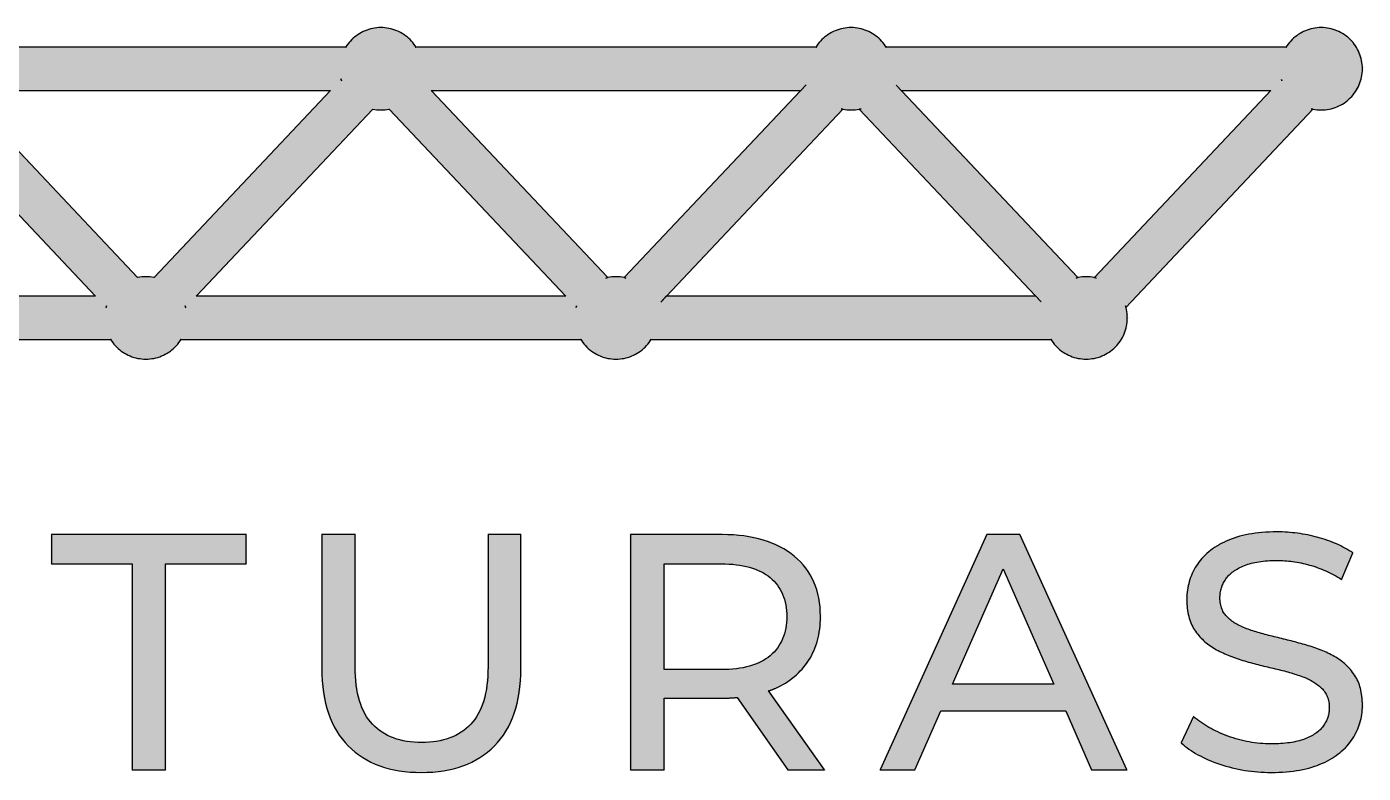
# Model space of a CAD drawing. Header units: millimetres. Extents: x 0 to 100, y 0 to 85.
# Drawn here: x 53.99 to 100.03, y -0.03 to 25.7 of the extents above; entities that cross this region are included whole.
import ezdxf

# ---------------------------------------------------------------- set-up
doc = ezdxf.new("R2010")
doc.units = ezdxf.units.MM
for name, color, linetype in [('RC_CERCHA', 7, 'Continuous'), ('RC_CONTORNO', 7, 'Continuous'), ('RC_TEXTO', 7, 'Continuous')]:
    doc.layers.add(name, color=color, linetype=linetype)

# ---------------------------------------------------------------- blocks, each defined once
blk = doc.blocks.new('RC_PRINCIPAL')
at = {"layer": 'RC_CERCHA'}
for points in [[(56.892, 14.859), (56.933, 14.801), (56.977, 14.745), (57.023, 14.691), (57.072, 14.64), (57.124, 14.591), (57.178, 14.544), (57.234, 14.5), (57.292, 14.459), (57.352, 14.421), (57.414, 14.386), (57.477, 14.354), (57.542, 14.326), (57.609, 14.3), (57.676, 14.278), (57.745, 14.259), (57.814, 14.243), (57.884, 14.231), (57.955, 14.222), (58.026, 14.217), (58.097, 14.215), (58.168, 14.217), (58.239, 14.222), (58.309, 14.231), (58.379, 14.243), (58.449, 14.259), (58.517, 14.278), (58.585, 14.3), (58.651, 14.326), (58.716, 14.354), (58.78, 14.386), (58.842, 14.421), (58.902, 14.459), (58.96, 14.5), (59.016, 14.544), (59.07, 14.591), (59.121, 14.64), (59.17, 14.691), (59.217, 14.745), (59.261, 14.801), (59.301, 14.859), (59.319, 14.887), (66.224, 14.887), (66.224, 16.441), (59.897, 16.441), (65.92, 22.83), (65.981, 22.819), (66.052, 22.81), (66.123, 22.805), (66.224, 22.803), (66.224, 25.702), (66.123, 25.699), (66.052, 25.694), (65.981, 25.685), (65.911, 25.673), (65.842, 25.658), (65.773, 25.639), (65.706, 25.616), (65.639, 25.591), (65.574, 25.562), (65.511, 25.53), (65.449, 25.495), (65.389, 25.457), (65.331, 25.416), (65.275, 25.372), (65.221, 25.326), (65.169, 25.277), (65.12, 25.225), (65.074, 25.171), (65.03, 25.115), (64.989, 25.057), (64.971, 25.029), (53.009, 25.029), (53.047, 24.858), (53.073, 24.708), (53.092, 24.557), (53.103, 24.405), (53.107, 24.252), (53.103, 24.1), (53.092, 23.948), (53.073, 23.796), (53.047, 23.646), (53.009, 23.476), (64.394, 23.476), (58.371, 17.087), (58.309, 17.097), (58.239, 17.106), (58.168, 17.111), (58.097, 17.113), (58.026, 17.111), (57.955, 17.106), (57.884, 17.097), (57.823, 17.087), (52.628, 22.597), (52.583, 22.526), (52.495, 22.402), (52.401, 22.281), (52.302, 22.166), (52.197, 22.055), (52.086, 21.95), (51.971, 21.851), (51.851, 21.757), (51.726, 21.669), (51.597, 21.588), (51.498, 21.531), (56.297, 16.441), (43.703, 16.441), (48.502, 21.531), (48.403, 21.588), (48.274, 21.669), (48.149, 21.757), (48.029, 21.851), (47.914, 21.95), (47.803, 22.055), (47.698, 22.166), (47.599, 22.281), (47.505, 22.402), (47.417, 22.526), (47.372, 22.597), (43.24, 18.215), (43.24, 14.887), (56.874, 14.887)], [(66.467, 22.83), (72.491, 16.441), (66.164, 16.441), (66.164, 14.887), (73.068, 14.887), (73.086, 14.859), (73.127, 14.801), (73.171, 14.745), (73.217, 14.691), (73.266, 14.64), (73.318, 14.591), (73.371, 14.544), (73.427, 14.5), (73.486, 14.459), (73.546, 14.421), (73.608, 14.386), (73.671, 14.354), (73.736, 14.326), (73.802, 14.3), (73.87, 14.278), (73.939, 14.259), (74.008, 14.243), (74.078, 14.231), (74.149, 14.222), (74.219, 14.217), (74.32, 14.215), (74.32, 17.114), (74.219, 17.111), (74.149, 17.106), (74.078, 17.097), (74.017, 17.087), (67.993, 23.476), (74.32, 23.476), (74.32, 25.029), (67.416, 25.029), (67.398, 25.057), (67.357, 25.115), (67.314, 25.171), (67.267, 25.225), (67.218, 25.277), (67.167, 25.326), (67.113, 25.372), (67.057, 25.416), (66.999, 25.457), (66.939, 25.495), (66.877, 25.53), (66.813, 25.562), (66.748, 25.591), (66.682, 25.616), (66.614, 25.639), (66.546, 25.658), (66.476, 25.673), (66.406, 25.685), (66.336, 25.694), (66.265, 25.699), (66.164, 25.702), (66.164, 22.803), (66.265, 22.805), (66.336, 22.81), (66.406, 22.819)], [(74.362, 14.217), (74.433, 14.222), (74.503, 14.231), (74.573, 14.243), (74.643, 14.259), (74.711, 14.278), (74.779, 14.3), (74.845, 14.326), (74.91, 14.354), (74.974, 14.386), (75.035, 14.421), (75.095, 14.459), (75.154, 14.5), (75.21, 14.544), (75.263, 14.591), (75.315, 14.64), (75.364, 14.691), (75.41, 14.745), (75.454, 14.801), (75.495, 14.859), (75.513, 14.887), (82.417, 14.887), (82.417, 16.441), (76.09, 16.441), (82.114, 22.83), (82.175, 22.819), (82.245, 22.81), (82.316, 22.805), (82.387, 22.803), (82.417, 22.803), (82.417, 25.701), (82.387, 25.701), (82.316, 25.699), (82.245, 25.694), (82.175, 25.685), (82.105, 25.673), (82.035, 25.658), (81.967, 25.639), (81.899, 25.616), (81.833, 25.591), (81.768, 25.562), (81.704, 25.53), (81.643, 25.495), (81.582, 25.457), (81.524, 25.416), (81.468, 25.372), (81.414, 25.326), (81.363, 25.277), (81.314, 25.225), (81.267, 25.171), (81.224, 25.115), (81.183, 25.057), (81.165, 25.029), (74.261, 25.029), (74.261, 23.476), (80.588, 23.476), (74.564, 17.087), (74.503, 17.097), (74.433, 17.106), (74.362, 17.111), (74.291, 17.113), (74.261, 17.113), (74.261, 14.215), (74.291, 14.215)], [(82.661, 22.83), (88.685, 16.441), (82.358, 16.441), (82.358, 14.887), (89.262, 14.887), (89.28, 14.859), (89.321, 14.801), (89.364, 14.745), (89.411, 14.691), (89.46, 14.64), (89.511, 14.591), (89.565, 14.544), (89.621, 14.5), (89.679, 14.459), (89.739, 14.421), (89.801, 14.386), (89.865, 14.354), (89.93, 14.326), (89.996, 14.3), (90.064, 14.278), (90.132, 14.259), (90.202, 14.243), (90.272, 14.231), (90.342, 14.222), (90.413, 14.217), (90.514, 14.215), (90.514, 17.114), (90.413, 17.111), (90.342, 17.106), (90.272, 17.097), (90.211, 17.087), (84.187, 23.476), (90.514, 23.476), (90.514, 25.029), (83.61, 25.029), (83.592, 25.057), (83.551, 25.115), (83.507, 25.171), (83.461, 25.225), (83.412, 25.277), (83.36, 25.326), (83.306, 25.372), (83.25, 25.416), (83.192, 25.457), (83.132, 25.495), (83.07, 25.53), (83.007, 25.562), (82.942, 25.591), (82.875, 25.616), (82.808, 25.639), (82.739, 25.658), (82.67, 25.673), (82.6, 25.685), (82.529, 25.694), (82.458, 25.699), (82.358, 25.702), (82.358, 22.803), (82.458, 22.805), (82.529, 22.81), (82.6, 22.819)], [(90.555, 14.217), (90.626, 14.222), (90.697, 14.231), (90.767, 14.243), (90.836, 14.259), (90.905, 14.278), (90.972, 14.3), (91.039, 14.326), (91.104, 14.354), (91.167, 14.386), (91.229, 14.421), (91.289, 14.459), (91.347, 14.5), (91.403, 14.544), (91.457, 14.591), (91.509, 14.64), (91.558, 14.691), (91.604, 14.745), (91.648, 14.801), (91.689, 14.859), (91.727, 14.919), (91.762, 14.981), (91.794, 15.045), (91.823, 15.11), (91.848, 15.176), (91.871, 15.244), (91.89, 15.312), (91.905, 15.381), (91.917, 15.451), (91.926, 15.522), (91.931, 15.593), (91.933, 15.664), (91.931, 15.735), (91.926, 15.806), (91.917, 15.877), (91.905, 15.947), (91.89, 16.016), (91.888, 16.021), (98.307, 22.83), (98.369, 22.819), (98.439, 22.81), (98.51, 22.805), (98.581, 22.803), (98.652, 22.805), (98.723, 22.81), (98.794, 22.819), (98.864, 22.831), (98.933, 22.847), (99.002, 22.866), (99.069, 22.888), (99.136, 22.914), (99.201, 22.943), (99.264, 22.975), (99.326, 23.01), (99.386, 23.048), (99.444, 23.089), (99.5, 23.132), (99.554, 23.179), (99.606, 23.228), (99.655, 23.279), (99.701, 23.333), (99.745, 23.389), (99.786, 23.447), (99.824, 23.507), (99.859, 23.569), (99.891, 23.633), (99.92, 23.698), (99.945, 23.764), (99.967, 23.832), (99.986, 23.9), (100.002, 23.97), (100.014, 24.04), (100.023, 24.11), (100.028, 24.181), (100.03, 24.252), (100.028, 24.323), (100.023, 24.394), (100.014, 24.465), (100.002, 24.535), (99.986, 24.604), (99.967, 24.673), (99.945, 24.74), (99.92, 24.807), (99.891, 24.872), (99.859, 24.935), (99.824, 24.997), (99.786, 25.057), (99.745, 25.115), (99.701, 25.171), (99.655, 25.225), (99.606, 25.277), (99.554, 25.326), (99.5, 25.372), (99.444, 25.416), (99.386, 25.457), (99.326, 25.495), (99.264, 25.53), (99.201, 25.562), (99.136, 25.591), (99.069, 25.616), (99.002, 25.639), (98.933, 25.658), (98.864, 25.673), (98.794, 25.685), (98.723, 25.694), (98.652, 25.699), (98.581, 25.701), (98.51, 25.699), (98.439, 25.694), (98.369, 25.685), (98.298, 25.673), (98.229, 25.658), (98.161, 25.639), (98.093, 25.616), (98.027, 25.591), (97.962, 25.562), (97.898, 25.53), (97.836, 25.495), (97.776, 25.457), (97.718, 25.416), (97.662, 25.372), (97.608, 25.326), (97.557, 25.277), (97.508, 25.225), (97.461, 25.171), (97.417, 25.115), (97.376, 25.057), (97.359, 25.029), (90.454, 25.029), (90.454, 23.476), (96.781, 23.476), (90.758, 17.087), (90.697, 17.097), (90.626, 17.106), (90.555, 17.111), (90.454, 17.114), (90.454, 14.215)]]:
    blk.add_hatch(color=7, dxfattribs=at).paths.add_polyline_path(points)
at = {"layer": 'RC_TEXTO'}
for points in [[(97.375, -0.01), (97.497, 0.001), (97.615, 0.015), (97.73, 0.031), (97.843, 0.05), (97.952, 0.071), (98.059, 0.095), (98.163, 0.121), (98.264, 0.15), (98.362, 0.181), (98.457, 0.215), (98.55, 0.252), (98.639, 0.291), (98.726, 0.332), (98.809, 0.374), (98.89, 0.418), (98.968, 0.464), (99.044, 0.512), (99.116, 0.561), (99.186, 0.612), (99.253, 0.665), (99.317, 0.719), (99.378, 0.775), (99.437, 0.833), (99.492, 0.892), (99.545, 0.953), (99.595, 1.016), (99.643, 1.08), (99.687, 1.146), (99.728, 1.213), (99.767, 1.281), (99.803, 1.349), (99.837, 1.419), (99.868, 1.489), (99.896, 1.56), (99.921, 1.631), (99.944, 1.704), (99.964, 1.777), (99.982, 1.851), (99.996, 1.925), (100.008, 2.001), (100.018, 2.077), (100.025, 2.153), (100.029, 2.231), (100.03, 2.309), (100.029, 2.388), (100.026, 2.466), (100.02, 2.542), (100.013, 2.616), (100.003, 2.688), (99.992, 2.759), (99.978, 2.827), (99.962, 2.894), (99.944, 2.96), (99.924, 3.023), (99.901, 3.085), (99.877, 3.145), (99.85, 3.203), (99.821, 3.259), (99.79, 3.314), (99.757, 3.367), (99.722, 3.418), (99.686, 3.467), (99.649, 3.516), (99.61, 3.563), (99.57, 3.608), (99.529, 3.653), (99.487, 3.696), (99.443, 3.737), (99.398, 3.778), (99.351, 3.817), (99.303, 3.855), (99.254, 3.891), (99.204, 3.926), (99.152, 3.96), (99.099, 3.992), (99.045, 4.023), (98.99, 4.053), (98.934, 4.082), (98.878, 4.111), (98.821, 4.139), (98.763, 4.166), (98.704, 4.192), (98.645, 4.218), (98.585, 4.243), (98.524, 4.267), (98.463, 4.29), (98.401, 4.313), (98.338, 4.335), (98.275, 4.356), (98.211, 4.377), (98.146, 4.397), (98.08, 4.416), (98.015, 4.435), (97.949, 4.453), (97.883, 4.471), (97.818, 4.489), (97.752, 4.507), (97.686, 4.525), (97.621, 4.542), (97.555, 4.559), (97.489, 4.576), (97.423, 4.593), (97.358, 4.609), (97.292, 4.626), (97.226, 4.642), (97.161, 4.658), (97.095, 4.674), (97.029, 4.689), (96.964, 4.705), (96.899, 4.72), (96.836, 4.736), (96.773, 4.752), (96.71, 4.769), (96.649, 4.785), (96.588, 4.802), (96.528, 4.819), (96.468, 4.836), (96.41, 4.853), (96.352, 4.87), (96.295, 4.888), (96.238, 4.906), (96.182, 4.924), (96.127, 4.942), (96.073, 4.96), (96.02, 4.979), (95.968, 4.999), (95.918, 5.019), (95.869, 5.041), (95.821, 5.063), (95.775, 5.085), (95.73, 5.109), (95.686, 5.134), (95.643, 5.159), (95.602, 5.185), (95.562, 5.212), (95.524, 5.239), (95.486, 5.268), (95.45, 5.297), (95.415, 5.327), (95.382, 5.358), (95.351, 5.389), (95.321, 5.422), (95.294, 5.456), (95.269, 5.491), (95.246, 5.528), (95.225, 5.565), (95.205, 5.605), (95.188, 5.645), (95.173, 5.686), (95.16, 5.729), (95.149, 5.774), (95.14, 5.819), (95.132, 5.867), (95.127, 5.915), (95.124, 5.965), (95.123, 6.016), (95.124, 6.06), (95.126, 6.103), (95.13, 6.146), (95.136, 6.188), (95.143, 6.23), (95.151, 6.271), (95.161, 6.311), (95.173, 6.351), (95.186, 6.39), (95.2, 6.429), (95.216, 6.467), (95.234, 6.505), (95.253, 6.542), (95.274, 6.579), (95.297, 6.615), (95.32, 6.65), (95.346, 6.685), (95.373, 6.718), (95.402, 6.751), (95.433, 6.783), (95.466, 6.815), (95.501, 6.845), (95.537, 6.875), (95.575, 6.903), (95.615, 6.931), (95.657, 6.959), (95.701, 6.985), (95.747, 7.01), (95.794, 7.035), (95.844, 7.059), (95.895, 7.082), (95.948, 7.104), (96.003, 7.125), (96.06, 7.144), (96.118, 7.163), (96.179, 7.179), (96.241, 7.195), (96.306, 7.209), (96.372, 7.222), (96.44, 7.234), (96.51, 7.244), (96.582, 7.253), (96.656, 7.26), (96.732, 7.266), (96.81, 7.271), (96.889, 7.274), (96.971, 7.277), (97.054, 7.277), (97.122, 7.277), (97.19, 7.275), (97.258, 7.272), (97.326, 7.267), (97.395, 7.262), (97.464, 7.255), (97.534, 7.247), (97.603, 7.238), (97.673, 7.227), (97.743, 7.216), (97.814, 7.203), (97.885, 7.188), (97.956, 7.173), (98.027, 7.156), (98.099, 7.138), (98.171, 7.119), (98.243, 7.099), (98.314, 7.077), (98.385, 7.054), (98.455, 7.029), (98.526, 7.003), (98.595, 6.976), (98.664, 6.947), (98.733, 6.917), (98.802, 6.885), (98.87, 6.852), (98.937, 6.818), (99.004, 6.782), (99.071, 6.745), (99.137, 6.706), (99.203, 6.666), (99.299, 6.606), (99.703, 7.58), (99.618, 7.636), (99.552, 7.678), (99.484, 7.718), (99.415, 7.757), (99.344, 7.795), (99.272, 7.832), (99.198, 7.867), (99.123, 7.902), (99.047, 7.935), (98.969, 7.966), (98.89, 7.997), (98.809, 8.026), (98.727, 8.054), (98.643, 8.081), (98.558, 8.106), (98.471, 8.13), (98.384, 8.153), (98.297, 8.175), (98.209, 8.195), (98.121, 8.213), (98.034, 8.23), (97.946, 8.246), (97.858, 8.26), (97.77, 8.272), (97.682, 8.283), (97.594, 8.293), (97.505, 8.301), (97.417, 8.308), (97.328, 8.313), (97.24, 8.316), (97.151, 8.319), (97.062, 8.319), (96.93, 8.318), (96.8, 8.314), (96.674, 8.308), (96.55, 8.299), (96.429, 8.288), (96.312, 8.274), (96.197, 8.258), (96.085, 8.239), (95.976, 8.218), (95.87, 8.194), (95.766, 8.168), (95.666, 8.139), (95.569, 8.107), (95.474, 8.073), (95.383, 8.037), (95.294, 7.998), (95.209, 7.957), (95.126, 7.914), (95.046, 7.87), (94.969, 7.824), (94.894, 7.776), (94.823, 7.727), (94.754, 7.676), (94.688, 7.623), (94.624, 7.569), (94.564, 7.513), (94.506, 7.455), (94.451, 7.396), (94.399, 7.335), (94.35, 7.272), (94.304, 7.208), (94.26, 7.142), (94.219, 7.074), (94.181, 7.006), (94.145, 6.938), (94.113, 6.868), (94.082, 6.798), (94.055, 6.726), (94.03, 6.654), (94.007, 6.581), (93.987, 6.508), (93.97, 6.433), (93.956, 6.358), (93.944, 6.281), (93.935, 6.204), (93.928, 6.127), (93.924, 6.048), (93.923, 5.969), (93.924, 5.888), (93.927, 5.809), (93.932, 5.732), (93.94, 5.657), (93.949, 5.584), (93.961, 5.512), (93.975, 5.442), (93.991, 5.375), (94.009, 5.308), (94.029, 5.244), (94.052, 5.182), (94.076, 5.121), (94.103, 5.063), (94.132, 5.006), (94.163, 4.951), (94.196, 4.898), (94.23, 4.847), (94.266, 4.797), (94.304, 4.748), (94.342, 4.701), (94.382, 4.655), (94.423, 4.61), (94.466, 4.567), (94.51, 4.525), (94.555, 4.484), (94.602, 4.444), (94.649, 4.406), (94.698, 4.369), (94.749, 4.334), (94.8, 4.299), (94.853, 4.266), (94.908, 4.235), (94.963, 4.204), (95.018, 4.174), (95.075, 4.145), (95.132, 4.117), (95.19, 4.089), (95.248, 4.062), (95.308, 4.036), (95.368, 4.011), (95.428, 3.986), (95.49, 3.962), (95.552, 3.939), (95.615, 3.916), (95.678, 3.894), (95.743, 3.873), (95.807, 3.853), (95.873, 3.833), (95.939, 3.814), (96.005, 3.795), (96.071, 3.777), (96.136, 3.758), (96.202, 3.74), (96.268, 3.723), (96.334, 3.705), (96.399, 3.688), (96.465, 3.671), (96.531, 3.655), (96.596, 3.638), (96.662, 3.622), (96.728, 3.606), (96.793, 3.591), (96.859, 3.576), (96.925, 3.561), (96.99, 3.546), (97.054, 3.531), (97.118, 3.515), (97.181, 3.499), (97.243, 3.483), (97.304, 3.467), (97.365, 3.451), (97.425, 3.434), (97.484, 3.417), (97.543, 3.399), (97.601, 3.382), (97.658, 3.364), (97.715, 3.346), (97.77, 3.327), (97.825, 3.308), (97.88, 3.289), (97.933, 3.27), (97.984, 3.25), (98.035, 3.229), (98.084, 3.207), (98.131, 3.185), (98.178, 3.162), (98.223, 3.137), (98.267, 3.113), (98.309, 3.087), (98.351, 3.061), (98.391, 3.034), (98.429, 3.006), (98.466, 2.977), (98.503, 2.948), (98.537, 2.918), (98.571, 2.887), (98.602, 2.856), (98.631, 2.823), (98.659, 2.789), (98.684, 2.754), (98.707, 2.717), (98.728, 2.68), (98.747, 2.641), (98.765, 2.601), (98.78, 2.559), (98.793, 2.516), (98.804, 2.472), (98.813, 2.427), (98.82, 2.38), (98.825, 2.331), (98.828, 2.282), (98.829, 2.231), (98.829, 2.188), (98.826, 2.147), (98.822, 2.105), (98.817, 2.064), (98.81, 2.024), (98.801, 1.984), (98.791, 1.945), (98.779, 1.906), (98.765, 1.868), (98.75, 1.83), (98.734, 1.793), (98.716, 1.756), (98.696, 1.72), (98.674, 1.684), (98.651, 1.649), (98.627, 1.614), (98.601, 1.58), (98.573, 1.547), (98.543, 1.514), (98.512, 1.483), (98.478, 1.453), (98.443, 1.423), (98.406, 1.394), (98.368, 1.366), (98.327, 1.339), (98.285, 1.313), (98.241, 1.288), (98.195, 1.264), (98.147, 1.24), (98.097, 1.218), (98.046, 1.196), (97.993, 1.175), (97.938, 1.156), (97.881, 1.137), (97.821, 1.12), (97.76, 1.104), (97.697, 1.09), (97.631, 1.076), (97.563, 1.064), (97.494, 1.053), (97.422, 1.044), (97.348, 1.035), (97.272, 1.028), (97.194, 1.023), (97.113, 1.018), (97.031, 1.015), (96.947, 1.013), (96.86, 1.012), (96.764, 1.013), (96.668, 1.016), (96.573, 1.022), (96.478, 1.029), (96.384, 1.038), (96.29, 1.05), (96.196, 1.063), (96.103, 1.079), (96.011, 1.097), (95.919, 1.116), (95.827, 1.138), (95.736, 1.162), (95.645, 1.188), (95.555, 1.216), (95.465, 1.247), (95.376, 1.279), (95.287, 1.313), (95.201, 1.348), (95.117, 1.384), (95.034, 1.421), (94.954, 1.459), (94.876, 1.498), (94.8, 1.538), (94.726, 1.579), (94.654, 1.621), (94.584, 1.664), (94.516, 1.708), (94.45, 1.754), (94.386, 1.8), (94.324, 1.847), (94.264, 1.895), (94.176, 1.97), (93.724, 1.011), (93.803, 0.941), (93.868, 0.886), (93.936, 0.833), (94.007, 0.78), (94.081, 0.729), (94.158, 0.68), (94.237, 0.632), (94.32, 0.585), (94.405, 0.539), (94.493, 0.495), (94.583, 0.452), (94.677, 0.41), (94.773, 0.37), (94.872, 0.331), (94.974, 0.293), (95.079, 0.257), (95.186, 0.222), (95.293, 0.19), (95.401, 0.159), (95.509, 0.131), (95.618, 0.106), (95.728, 0.082), (95.838, 0.061), (95.95, 0.042), (96.061, 0.025), (96.174, 0.01), (96.287, -0.002), (96.401, -0.012), (96.515, -0.02), (96.63, -0.025), (96.746, -0.029), (96.862, -0.03), (96.995, -0.029), (97.124, -0.025), (97.251, -0.019)], [(61.583, 8.226), (54.823, 8.226), (54.823, 7.164), (57.598, 7.164), (57.598, 0.064), (58.808, 0.064), (58.808, 7.164), (61.583, 7.164)], [(68.35, 0.028), (68.527, 0.06), (68.699, 0.1), (68.866, 0.147), (69.027, 0.201), (69.183, 0.262), (69.334, 0.331), (69.479, 0.406), (69.619, 0.49), (69.753, 0.58), (69.882, 0.677), (70.006, 0.782), (70.124, 0.894), (70.235, 1.013), (70.34, 1.139), (70.437, 1.271), (70.527, 1.41), (70.61, 1.556), (70.686, 1.708), (70.754, 1.867), (70.815, 2.033), (70.869, 2.205), (70.916, 2.383), (70.955, 2.568), (70.987, 2.76), (71.013, 2.958), (71.03, 3.163), (71.041, 3.375), (71.045, 3.592), (71.045, 8.226), (69.854, 8.226), (69.854, 3.634), (69.852, 3.469), (69.845, 3.31), (69.833, 3.156), (69.817, 3.009), (69.796, 2.867), (69.771, 2.73), (69.741, 2.6), (69.706, 2.475), (69.667, 2.356), (69.623, 2.242), (69.575, 2.134), (69.522, 2.032), (69.465, 1.936), (69.403, 1.845), (69.336, 1.759), (69.265, 1.679), (69.19, 1.605), (69.111, 1.535), (69.028, 1.47), (68.941, 1.409), (68.851, 1.354), (68.756, 1.303), (68.658, 1.257), (68.556, 1.216), (68.449, 1.18), (68.339, 1.148), (68.225, 1.122), (68.107, 1.1), (67.986, 1.083), (67.86, 1.071), (67.73, 1.064), (67.596, 1.061), (67.463, 1.064), (67.333, 1.071), (67.207, 1.083), (67.085, 1.1), (66.967, 1.122), (66.853, 1.148), (66.743, 1.18), (66.637, 1.216), (66.535, 1.257), (66.436, 1.303), (66.342, 1.354), (66.251, 1.409), (66.165, 1.47), (66.082, 1.535), (66.002, 1.605), (65.927, 1.679), (65.856, 1.759), (65.79, 1.845), (65.728, 1.936), (65.67, 2.032), (65.618, 2.134), (65.569, 2.242), (65.526, 2.356), (65.486, 2.475), (65.452, 2.6), (65.422, 2.73), (65.396, 2.867), (65.376, 3.009), (65.359, 3.156), (65.348, 3.31), (65.341, 3.469), (65.338, 3.634), (65.338, 8.226), (64.128, 8.226), (64.128, 3.592), (64.132, 3.375), (64.143, 3.163), (64.161, 2.958), (64.186, 2.76), (64.218, 2.568), (64.257, 2.383), (64.304, 2.205), (64.358, 2.033), (64.419, 1.867), (64.487, 1.708), (64.563, 1.556), (64.646, 1.41), (64.736, 1.271), (64.833, 1.139), (64.938, 1.013), (65.049, 0.894), (65.167, 0.782), (65.291, 0.677), (65.42, 0.58), (65.554, 0.49), (65.694, 0.406), (65.839, 0.331), (65.99, 0.262), (66.146, 0.201), (66.307, 0.147), (66.474, 0.1), (66.646, 0.06), (66.823, 0.028), (67.006, 0.002), (67.194, -0.015), (67.388, -0.026), (67.587, -0.03), (67.785, -0.026), (67.979, -0.015), (68.167, 0.002)], [(78.052, 2.53), (78.092, 2.531), (78.092, 3.576), (78.053, 3.575), (77.917, 3.573), (75.979, 3.573), (75.979, 7.159), (77.917, 7.159), (78.053, 7.157), (78.092, 7.156), (78.092, 8.224), (77.952, 8.226), (74.762, 8.226), (74.762, 0.064), (75.979, 0.064), (75.979, 2.529), (77.952, 2.529), (77.985, 2.529), (78.019, 2.529)], [(78.084, 2.531), (78.117, 2.531), (78.149, 2.532), (78.182, 2.534), (78.214, 2.535), (78.246, 2.536), (78.277, 2.538), (78.309, 2.54), (78.34, 2.542), (78.372, 2.544), (78.403, 2.547), (78.433, 2.55), (78.447, 2.551), (80.194, 0.064), (81.529, 0.064), (79.598, 2.797), (79.602, 2.799), (79.616, 2.803), (79.63, 2.808), (79.644, 2.813), (79.659, 2.818), (79.673, 2.823), (79.687, 2.828), (79.7, 2.834), (79.714, 2.839), (79.728, 2.845), (79.741, 2.85), (79.755, 2.856), (79.768, 2.861), (79.782, 2.867), (79.875, 2.911), (79.966, 2.957), (80.054, 3.005), (80.139, 3.055), (80.222, 3.108), (80.302, 3.164), (80.38, 3.221), (80.454, 3.281), (80.526, 3.343), (80.595, 3.408), (80.661, 3.475), (80.725, 3.544), (80.786, 3.616), (80.844, 3.69), (80.899, 3.766), (80.952, 3.845), (81.002, 3.926), (81.048, 4.009), (81.091, 4.093), (81.131, 4.18), (81.168, 4.269), (81.202, 4.359), (81.232, 4.452), (81.26, 4.546), (81.284, 4.643), (81.304, 4.741), (81.322, 4.842), (81.336, 4.944), (81.348, 5.048), (81.356, 5.154), (81.36, 5.262), (81.362, 5.372), (81.358, 5.537), (81.348, 5.698), (81.33, 5.854), (81.305, 6.006), (81.273, 6.154), (81.234, 6.297), (81.187, 6.435), (81.134, 6.569), (81.073, 6.698), (81.005, 6.822), (80.93, 6.942), (80.848, 7.058), (80.759, 7.168), (80.662, 7.274), (80.559, 7.376), (80.448, 7.473), (80.331, 7.564), (80.209, 7.649), (80.082, 7.729), (79.95, 7.803), (79.812, 7.87), (79.669, 7.932), (79.521, 7.988), (79.367, 8.038), (79.208, 8.082), (79.044, 8.12), (78.875, 8.153), (78.701, 8.179), (78.522, 8.2), (78.337, 8.214), (78.147, 8.223), (78.032, 8.225), (78.032, 7.158), (78.185, 7.152), (78.312, 7.143), (78.436, 7.13), (78.555, 7.113), (78.669, 7.093), (78.78, 7.069), (78.886, 7.042), (78.988, 7.011), (79.085, 6.976), (79.179, 6.937), (79.268, 6.895), (79.353, 6.85), (79.434, 6.801), (79.51, 6.748), (79.582, 6.691), (79.651, 6.632), (79.714, 6.569), (79.773, 6.503), (79.828, 6.435), (79.879, 6.363), (79.925, 6.288), (79.966, 6.211), (80.004, 6.13), (80.037, 6.046), (80.065, 5.959), (80.089, 5.869), (80.109, 5.776), (80.125, 5.679), (80.136, 5.58), (80.142, 5.477), (80.145, 5.372), (80.142, 5.266), (80.136, 5.163), (80.125, 5.064), (80.109, 4.967), (80.089, 4.874), (80.065, 4.784), (80.037, 4.696), (80.004, 4.612), (79.966, 4.531), (79.925, 4.453), (79.879, 4.378), (79.828, 4.305), (79.773, 4.236), (79.714, 4.17), (79.65, 4.107), (79.582, 4.046), (79.51, 3.989), (79.433, 3.936), (79.353, 3.886), (79.268, 3.84), (79.179, 3.797), (79.085, 3.758), (78.988, 3.723), (78.886, 3.692), (78.78, 3.664), (78.669, 3.64), (78.555, 3.619), (78.436, 3.603), (78.312, 3.589), (78.185, 3.58), (78.032, 3.574), (78.032, 2.529)], [(87.04, 8.226), (83.344, 0.064), (84.602, 0.064), (85.493, 2.089), (87.656, 2.089), (87.656, 3.075), (85.924, 3.075), (87.656, 7.009), (87.656, 8.226)], [(91.933, 0.064), (88.225, 8.226), (87.597, 8.226), (87.597, 7.009), (89.329, 3.075), (87.597, 3.075), (87.597, 2.089), (89.76, 2.089), (90.651, 0.064)]]:
    blk.add_hatch(color=7, dxfattribs=at).paths.add_polyline_path(points)
at = {"layer": 'RC_CONTORNO'}
for points in [[(43.109, 14.917), (56.891, 14.917), (56.88, 14.935), (56.917, 14.876), (56.957, 14.819), (57, 14.764), (57.046, 14.711), (57.094, 14.661), (57.144, 14.613), (57.197, 14.567), (57.252, 14.524), (57.309, 14.484), (57.367, 14.447), (57.428, 14.413), (57.49, 14.381), (57.554, 14.353), (57.619, 14.328), (57.685, 14.306), (57.752, 14.288), (57.82, 14.272), (57.889, 14.261), (57.958, 14.252), (58.027, 14.247), (58.097, 14.245), (58.166, 14.247), (58.236, 14.252), (58.305, 14.261), (58.374, 14.272), (58.442, 14.288), (58.509, 14.306), (58.575, 14.328), (58.64, 14.353), (58.704, 14.381), (58.766, 14.413), (58.826, 14.447), (58.885, 14.484), (58.942, 14.524), (58.997, 14.567), (59.05, 14.613), (59.1, 14.661), (59.148, 14.711), (59.194, 14.764), (59.237, 14.819), (59.277, 14.876), (59.314, 14.935), (59.303, 14.917), (73.084, 14.917), (73.074, 14.935), (73.111, 14.876), (73.151, 14.819), (73.194, 14.764), (73.239, 14.711), (73.287, 14.661), (73.338, 14.613), (73.39, 14.567), (73.445, 14.524), (73.502, 14.484), (73.561, 14.447), (73.622, 14.413), (73.684, 14.381), (73.748, 14.353), (73.813, 14.328), (73.879, 14.306), (73.946, 14.288), (74.014, 14.272), (74.082, 14.261), (74.151, 14.252), (74.221, 14.247), (74.291, 14.245), (74.36, 14.247), (74.43, 14.252), (74.499, 14.261), (74.567, 14.272), (74.635, 14.288), (74.702, 14.306), (74.769, 14.328), (74.834, 14.353), (74.897, 14.381), (74.959, 14.413), (75.02, 14.447), (75.079, 14.484), (75.136, 14.524), (75.191, 14.567), (75.243, 14.613), (75.294, 14.661), (75.342, 14.711), (75.387, 14.764), (75.43, 14.819), (75.47, 14.876), (75.508, 14.935), (75.497, 14.917), (89.278, 14.917), (89.267, 14.935), (89.304, 14.876), (89.345, 14.819), (89.387, 14.764), (89.433, 14.711), (89.481, 14.661), (89.531, 14.613), (89.584, 14.567), (89.639, 14.524), (89.696, 14.484), (89.755, 14.447), (89.815, 14.413), (89.878, 14.381), (89.941, 14.353), (90.006, 14.328), (90.072, 14.306), (90.139, 14.288), (90.207, 14.272), (90.276, 14.261), (90.345, 14.252), (90.415, 14.247), (90.484, 14.245), (90.554, 14.247), (90.623, 14.252), (90.692, 14.261), (90.761, 14.272), (90.829, 14.288), (90.896, 14.306), (90.962, 14.328), (91.027, 14.353), (91.091, 14.381), (91.153, 14.413), (91.214, 14.447), (91.273, 14.484), (91.329, 14.524), (91.384, 14.567), (91.437, 14.613), (91.488, 14.661), (91.536, 14.711), (91.581, 14.764), (91.624, 14.819), (91.664, 14.876), (91.701, 14.935), (91.736, 14.995), (91.767, 15.057), (91.795, 15.121), (91.82, 15.186), (91.842, 15.252), (91.861, 15.319), (91.876, 15.387), (91.888, 15.456), (91.896, 15.525), (91.901, 15.594), (91.903, 15.664), (91.901, 15.734), (91.896, 15.803), (91.888, 15.872), (91.876, 15.941), (91.861, 16.009), (91.842, 16.076), (91.855, 16.029), (98.297, 22.862), (98.236, 22.876), (98.304, 22.861), (98.373, 22.849), (98.442, 22.84), (98.511, 22.835), (98.581, 22.833), (98.651, 22.835), (98.72, 22.84), (98.789, 22.849), (98.858, 22.861), (98.926, 22.876), (98.993, 22.894), (99.059, 22.916), (99.124, 22.941), (99.188, 22.97), (99.25, 23.001), (99.311, 23.035), (99.369, 23.072), (99.426, 23.113), (99.481, 23.155), (99.534, 23.201), (99.584, 23.249), (99.632, 23.299), (99.678, 23.352), (99.721, 23.407), (99.761, 23.464), (99.798, 23.523), (99.832, 23.583), (99.864, 23.646), (99.892, 23.709), (99.917, 23.774), (99.939, 23.84), (99.957, 23.907), (99.973, 23.975), (99.985, 24.044), (99.993, 24.113), (99.998, 24.183), (100, 24.252), (99.998, 24.322), (99.993, 24.391), (99.985, 24.46), (99.973, 24.529), (99.957, 24.597), (99.939, 24.664), (99.917, 24.73), (99.892, 24.795), (99.864, 24.859), (99.832, 24.921), (99.798, 24.982), (99.761, 25.041), (99.721, 25.097), (99.678, 25.152), (99.632, 25.205), (99.584, 25.256), (99.534, 25.304), (99.481, 25.349), (99.426, 25.392), (99.369, 25.432), (99.311, 25.469), (99.25, 25.504), (99.188, 25.535), (99.124, 25.563), (99.059, 25.588), (98.993, 25.61), (98.926, 25.629), (98.858, 25.644), (98.789, 25.656), (98.72, 25.664), (98.651, 25.669), (98.581, 25.671), (98.511, 25.669), (98.442, 25.664), (98.373, 25.656), (98.304, 25.644), (98.236, 25.629), (98.169, 25.61), (98.103, 25.588), (98.038, 25.563), (97.974, 25.535), (97.912, 25.504), (97.852, 25.469), (97.793, 25.432), (97.736, 25.392), (97.681, 25.349), (97.628, 25.304), (97.578, 25.256), (97.53, 25.205), (97.484, 25.152), (97.441, 25.097), (97.401, 25.041), (97.364, 24.982), (97.375, 24.999), (83.593, 24.999), (83.604, 24.982), (83.567, 25.041), (83.527, 25.097), (83.484, 25.152), (83.439, 25.205), (83.391, 25.256), (83.34, 25.304), (83.288, 25.349), (83.233, 25.392), (83.176, 25.432), (83.117, 25.469), (83.056, 25.504), (82.994, 25.535), (82.93, 25.563), (82.865, 25.588), (82.799, 25.61), (82.732, 25.629), (82.664, 25.644), (82.596, 25.656), (82.526, 25.664), (82.457, 25.669), (82.387, 25.671), (82.318, 25.669), (82.248, 25.664), (82.179, 25.656), (82.111, 25.644), (82.043, 25.629), (81.976, 25.61), (81.909, 25.588), (81.844, 25.563), (81.781, 25.535), (81.719, 25.504), (81.658, 25.469), (81.599, 25.432), (81.542, 25.392), (81.487, 25.349), (81.435, 25.304), (81.384, 25.256), (81.336, 25.205), (81.291, 25.152), (81.248, 25.097), (81.208, 25.041), (81.17, 24.982), (81.181, 24.999), (67.4, 24.999), (67.411, 24.982), (67.373, 25.041), (67.333, 25.097), (67.291, 25.152), (67.245, 25.205), (67.197, 25.256), (67.147, 25.304), (67.094, 25.349), (67.039, 25.392), (66.982, 25.432), (66.923, 25.469), (66.863, 25.504), (66.8, 25.535), (66.737, 25.563), (66.672, 25.588), (66.606, 25.61), (66.538, 25.629), (66.471, 25.644), (66.402, 25.656), (66.333, 25.664), (66.263, 25.669), (66.194, 25.671), (66.124, 25.669), (66.055, 25.664), (65.985, 25.656), (65.917, 25.644), (65.849, 25.629), (65.782, 25.61), (65.716, 25.588), (65.651, 25.563), (65.587, 25.535), (65.525, 25.504), (65.464, 25.469), (65.405, 25.432), (65.348, 25.392), (65.294, 25.349), (65.241, 25.304), (65.19, 25.256), (65.142, 25.205), (65.097, 25.152), (65.054, 25.097), (65.014, 25.041), (64.977, 24.982), (64.988, 24.999), (53.046, 24.999)], [(53.046, 23.505), (64.463, 23.505), (58.381, 17.054), (58.374, 17.056), (58.305, 17.068), (58.236, 17.076), (58.166, 17.081), (58.097, 17.083), (58.027, 17.081), (57.958, 17.076), (57.889, 17.068), (57.82, 17.056), (57.813, 17.054), (52.633, 22.549)], [(51.546, 21.524), (56.366, 16.411), (43.634, 16.411)]]:
    blk.add_lwpolyline(points, dxfattribs=at)
for points in [[(64.823, 23.887), (64.817, 23.907), (64.836, 23.84)], [(67.924, 23.505), (80.657, 23.505), (80.843, 23.703), (74.575, 17.054), (74.635, 17.04), (74.567, 17.056), (74.499, 17.068), (74.43, 17.076), (74.36, 17.081), (74.291, 17.083), (74.221, 17.081), (74.151, 17.076), (74.082, 17.068), (74.014, 17.056), (73.946, 17.04), (74.006, 17.054)], [(96.851, 23.505), (90.768, 17.054), (90.829, 17.04), (90.761, 17.056), (90.692, 17.068), (90.623, 17.076), (90.554, 17.081), (90.484, 17.083), (90.415, 17.081), (90.345, 17.076), (90.276, 17.068), (90.207, 17.056), (90.139, 17.04), (90.2, 17.054), (83.942, 23.692), (84.118, 23.505)], [(97.223, 23.84), (97.21, 23.887), (97.21, 23.887)], [(65.917, 22.861), (65.985, 22.849), (66.055, 22.84), (66.124, 22.835), (66.194, 22.833), (66.263, 22.835), (66.333, 22.84), (66.402, 22.849), (66.471, 22.861), (66.478, 22.862), (72.56, 16.411), (59.827, 16.411), (65.91, 22.862)], [(82.179, 22.849), (82.248, 22.84), (82.318, 22.835), (82.387, 22.833), (82.457, 22.835), (82.526, 22.84), (82.596, 22.849), (82.664, 22.861), (82.732, 22.876), (82.672, 22.862), (88.93, 16.224), (88.754, 16.411), (76.021, 16.411), (75.834, 16.213), (82.103, 22.862), (82.043, 22.876), (82.111, 22.861)], [(56.739, 16.076), (56.72, 16.009), (56.726, 16.029)], [(59.473, 16.009), (59.455, 16.076), (59.468, 16.029)], [(72.92, 16.029), (72.92, 16.029), (72.933, 16.076)], [(97.373, 0.02), (97.493, 0.031), (97.611, 0.045), (97.726, 0.061), (97.837, 0.079), (97.946, 0.101), (98.052, 0.124), (98.155, 0.15), (98.255, 0.179), (98.353, 0.21), (98.447, 0.243), (98.538, 0.279), (98.627, 0.318), (98.713, 0.358), (98.795, 0.401), (98.876, 0.444), (98.953, 0.49), (99.027, 0.537), (99.099, 0.586), (99.168, 0.636), (99.234, 0.688), (99.297, 0.741), (99.358, 0.797), (99.415, 0.853), (99.47, 0.912), (99.522, 0.972), (99.572, 1.034), (99.618, 1.097), (99.662, 1.162), (99.703, 1.228), (99.741, 1.295), (99.777, 1.363), (99.81, 1.431), (99.84, 1.5), (99.868, 1.57), (99.893, 1.641), (99.915, 1.712), (99.935, 1.784), (99.952, 1.857), (99.967, 1.931), (99.979, 2.005), (99.988, 2.08), (99.995, 2.156), (99.999, 2.232), (100, 2.309), (99.999, 2.388), (99.996, 2.464), (99.991, 2.539), (99.983, 2.612), (99.974, 2.684), (99.962, 2.753), (99.949, 2.821), (99.933, 2.887), (99.915, 2.951), (99.895, 3.014), (99.873, 3.074), (99.849, 3.133), (99.823, 3.19), (99.795, 3.245), (99.764, 3.299), (99.732, 3.35), (99.698, 3.401), (99.662, 3.449), (99.626, 3.497), (99.588, 3.543), (99.548, 3.588), (99.508, 3.632), (99.466, 3.674), (99.423, 3.715), (99.378, 3.755), (99.332, 3.794), (99.285, 3.831), (99.237, 3.867), (99.187, 3.901), (99.136, 3.935), (99.084, 3.967), (99.03, 3.997), (98.976, 4.027), (98.92, 4.056), (98.864, 4.084), (98.808, 4.112), (98.75, 4.139), (98.692, 4.165), (98.633, 4.19), (98.574, 4.215), (98.514, 4.239), (98.453, 4.262), (98.391, 4.285), (98.329, 4.307), (98.266, 4.328), (98.202, 4.348), (98.137, 4.368), (98.072, 4.387), (98.007, 4.406), (97.941, 4.424), (97.875, 4.442), (97.81, 4.46), (97.744, 4.478), (97.679, 4.496), (97.613, 4.513), (97.547, 4.53), (97.482, 4.547), (97.416, 4.564), (97.35, 4.58), (97.285, 4.597), (97.219, 4.613), (97.154, 4.629), (97.088, 4.645), (97.022, 4.66), (96.957, 4.676), (96.892, 4.691), (96.828, 4.707), (96.765, 4.723), (96.703, 4.74), (96.641, 4.756), (96.58, 4.773), (96.52, 4.79), (96.46, 4.807), (96.401, 4.824), (96.343, 4.842), (96.286, 4.859), (96.229, 4.877), (96.173, 4.895), (96.118, 4.914), (96.063, 4.932), (96.01, 4.951), (95.957, 4.971), (95.906, 4.992), (95.857, 5.013), (95.808, 5.036), (95.761, 5.059), (95.715, 5.083), (95.671, 5.108), (95.628, 5.133), (95.586, 5.16), (95.545, 5.187), (95.506, 5.215), (95.468, 5.244), (95.431, 5.274), (95.396, 5.305), (95.361, 5.336), (95.329, 5.369), (95.299, 5.403), (95.27, 5.438), (95.244, 5.475), (95.22, 5.512), (95.198, 5.552), (95.178, 5.592), (95.16, 5.634), (95.145, 5.677), (95.131, 5.721), (95.12, 5.767), (95.11, 5.814), (95.103, 5.863), (95.098, 5.912), (95.094, 5.963), (95.093, 6.016), (95.094, 6.061), (95.097, 6.105), (95.1, 6.149), (95.106, 6.193), (95.113, 6.235), (95.122, 6.277), (95.132, 6.319), (95.144, 6.36), (95.157, 6.4), (95.173, 6.44), (95.189, 6.48), (95.207, 6.518), (95.227, 6.556), (95.249, 6.594), (95.272, 6.631), (95.296, 6.667), (95.322, 6.703), (95.35, 6.738), (95.38, 6.772), (95.412, 6.805), (95.446, 6.837), (95.481, 6.868), (95.519, 6.898), (95.558, 6.928), (95.599, 6.956), (95.641, 6.984), (95.686, 7.011), (95.733, 7.037), (95.781, 7.062), (95.831, 7.086), (95.883, 7.109), (95.937, 7.132), (95.993, 7.153), (96.05, 7.173), (96.11, 7.191), (96.171, 7.208), (96.234, 7.224), (96.3, 7.239), (96.367, 7.252), (96.435, 7.263), (96.506, 7.273), (96.579, 7.282), (96.653, 7.29), (96.73, 7.296), (96.808, 7.301), (96.888, 7.304), (96.97, 7.306), (97.054, 7.307), (97.122, 7.306), (97.191, 7.305), (97.259, 7.301), (97.328, 7.297), (97.398, 7.292), (97.467, 7.285), (97.537, 7.277), (97.607, 7.267), (97.678, 7.257), (97.749, 7.245), (97.82, 7.232), (97.891, 7.218), (97.962, 7.202), (98.034, 7.185), (98.106, 7.167), (98.179, 7.148), (98.251, 7.128), (98.323, 7.106), (98.395, 7.082), (98.466, 7.057), (98.536, 7.031), (98.606, 7.004), (98.676, 6.974), (98.746, 6.944), (98.814, 6.912), (98.883, 6.879), (98.951, 6.844), (99.019, 6.808), (99.086, 6.771), (99.152, 6.732), (99.219, 6.692), (99.285, 6.65), (99.666, 7.568), (99.602, 7.611), (99.536, 7.652), (99.469, 7.692), (99.4, 7.731), (99.33, 7.769), (99.259, 7.805), (99.186, 7.84), (99.111, 7.874), (99.035, 7.907), (98.958, 7.939), (98.879, 7.969), (98.799, 7.998), (98.717, 8.026), (98.634, 8.052), (98.549, 8.077), (98.463, 8.102), (98.377, 8.124), (98.29, 8.146), (98.203, 8.165), (98.115, 8.184), (98.028, 8.201), (97.941, 8.216), (97.853, 8.23), (97.766, 8.243), (97.678, 8.254), (97.591, 8.263), (97.503, 8.271), (97.415, 8.278), (97.327, 8.283), (97.239, 8.287), (97.15, 8.289), (97.062, 8.289), (96.93, 8.288), (96.801, 8.285), (96.675, 8.278), (96.553, 8.27), (96.432, 8.258), (96.315, 8.245), (96.201, 8.228), (96.09, 8.21), (95.982, 8.189), (95.877, 8.165), (95.774, 8.139), (95.675, 8.11), (95.578, 8.079), (95.485, 8.045), (95.394, 8.009), (95.307, 7.971), (95.222, 7.93), (95.14, 7.888), (95.061, 7.844), (94.984, 7.798), (94.911, 7.751), (94.84, 7.703), (94.772, 7.652), (94.707, 7.6), (94.644, 7.546), (94.585, 7.491), (94.528, 7.434), (94.474, 7.376), (94.422, 7.316), (94.374, 7.254), (94.328, 7.191), (94.285, 7.126), (94.245, 7.059), (94.207, 6.992), (94.172, 6.924), (94.14, 6.856), (94.11, 6.786), (94.083, 6.716), (94.058, 6.645), (94.036, 6.573), (94.016, 6.5), (93.999, 6.427), (93.985, 6.353), (93.974, 6.277), (93.964, 6.201), (93.958, 6.125), (93.954, 6.047), (93.953, 5.969), (93.954, 5.889), (93.957, 5.811), (93.962, 5.735), (93.969, 5.66), (93.979, 5.588), (93.99, 5.517), (94.004, 5.449), (94.02, 5.382), (94.038, 5.317), (94.057, 5.254), (94.079, 5.193), (94.104, 5.133), (94.13, 5.076), (94.158, 5.02), (94.188, 4.966), (94.221, 4.914), (94.255, 4.864), (94.29, 4.815), (94.327, 4.767), (94.365, 4.72), (94.404, 4.675), (94.445, 4.631), (94.487, 4.588), (94.53, 4.547), (94.575, 4.506), (94.621, 4.467), (94.668, 4.43), (94.716, 4.393), (94.766, 4.358), (94.817, 4.324), (94.869, 4.292), (94.922, 4.261), (94.977, 4.23), (95.032, 4.201), (95.088, 4.172), (95.145, 4.144), (95.202, 4.116), (95.261, 4.09), (95.32, 4.064), (95.379, 4.038), (95.439, 4.014), (95.5, 3.99), (95.562, 3.967), (95.625, 3.944), (95.688, 3.923), (95.752, 3.902), (95.816, 3.881), (95.882, 3.862), (95.947, 3.843), (96.013, 3.824), (96.079, 3.805), (96.144, 3.787), (96.21, 3.769), (96.275, 3.752), (96.341, 3.734), (96.407, 3.717), (96.472, 3.7), (96.538, 3.684), (96.604, 3.667), (96.669, 3.651), (96.735, 3.635), (96.8, 3.62), (96.866, 3.605), (96.931, 3.59), (96.997, 3.575), (97.061, 3.56), (97.125, 3.544), (97.188, 3.528), (97.25, 3.512), (97.312, 3.496), (97.373, 3.479), (97.433, 3.462), (97.493, 3.445), (97.552, 3.428), (97.61, 3.41), (97.667, 3.392), (97.724, 3.374), (97.78, 3.355), (97.835, 3.337), (97.89, 3.318), (97.943, 3.298), (97.995, 3.278), (98.046, 3.256), (98.096, 3.234), (98.144, 3.212), (98.192, 3.188), (98.237, 3.164), (98.282, 3.139), (98.325, 3.113), (98.367, 3.086), (98.408, 3.058), (98.447, 3.03), (98.485, 3.001), (98.522, 2.971), (98.557, 2.94), (98.591, 2.909), (98.624, 2.876), (98.654, 2.842), (98.682, 2.807), (98.709, 2.771), (98.733, 2.733), (98.755, 2.694), (98.775, 2.653), (98.792, 2.612), (98.808, 2.569), (98.822, 2.524), (98.833, 2.479), (98.843, 2.432), (98.85, 2.383), (98.855, 2.334), (98.858, 2.283), (98.859, 2.231), (98.859, 2.187), (98.856, 2.144), (98.852, 2.102), (98.846, 2.06), (98.839, 2.018), (98.83, 1.977), (98.819, 1.937), (98.807, 1.897), (98.793, 1.857), (98.778, 1.818), (98.761, 1.78), (98.742, 1.742), (98.722, 1.705), (98.7, 1.668), (98.676, 1.632), (98.651, 1.596), (98.624, 1.561), (98.595, 1.527), (98.565, 1.494), (98.532, 1.462), (98.498, 1.43), (98.462, 1.4), (98.424, 1.37), (98.385, 1.342), (98.343, 1.314), (98.3, 1.288), (98.255, 1.262), (98.208, 1.237), (98.16, 1.213), (98.109, 1.19), (98.057, 1.168), (98.003, 1.147), (97.947, 1.127), (97.889, 1.109), (97.829, 1.091), (97.767, 1.075), (97.703, 1.06), (97.637, 1.047), (97.568, 1.035), (97.498, 1.024), (97.425, 1.014), (97.351, 1.006), (97.274, 0.999), (97.196, 0.993), (97.115, 0.988), (97.032, 0.985), (96.947, 0.983), (96.86, 0.982), (96.763, 0.983), (96.667, 0.987), (96.571, 0.992), (96.476, 0.999), (96.381, 1.009), (96.286, 1.02), (96.192, 1.034), (96.098, 1.05), (96.005, 1.067), (95.912, 1.087), (95.82, 1.109), (95.728, 1.133), (95.637, 1.16), (95.546, 1.188), (95.455, 1.218), (95.365, 1.251), (95.276, 1.285), (95.189, 1.32), (95.105, 1.356), (95.022, 1.394), (94.941, 1.432), (94.862, 1.471), (94.786, 1.512), (94.711, 1.553), (94.638, 1.595), (94.568, 1.639), (94.499, 1.684), (94.433, 1.729), (94.368, 1.776), (94.305, 1.824), (94.245, 1.872), (94.186, 1.922), (93.76, 1.019), (93.822, 0.963), (93.887, 0.909), (93.954, 0.856), (94.025, 0.805), (94.098, 0.754), (94.174, 0.705), (94.252, 0.657), (94.334, 0.611), (94.418, 0.566), (94.506, 0.522), (94.596, 0.479), (94.689, 0.438), (94.784, 0.398), (94.883, 0.359), (94.984, 0.321), (95.089, 0.285), (95.194, 0.25), (95.301, 0.218), (95.408, 0.188), (95.516, 0.16), (95.625, 0.135), (95.734, 0.111), (95.844, 0.09), (95.954, 0.071), (96.066, 0.055), (96.177, 0.04), (96.29, 0.028), (96.403, 0.018), (96.517, 0.01), (96.631, 0.004), (96.746, 0.001), (96.862, 0), (96.994, 0.001), (97.123, 0.005), (97.25, 0.011)], [(61.553, 8.196), (54.853, 8.196), (54.853, 7.194), (57.627, 7.194), (57.627, 0.093), (58.778, 0.093), (58.778, 7.194), (61.553, 7.194)], [(68.345, 0.057), (68.521, 0.089), (68.692, 0.129), (68.857, 0.175), (69.017, 0.229), (69.172, 0.29), (69.321, 0.358), (69.465, 0.433), (69.603, 0.515), (69.736, 0.604), (69.863, 0.701), (69.986, 0.804), (70.102, 0.915), (70.213, 1.033), (70.316, 1.157), (70.413, 1.288), (70.502, 1.426), (70.584, 1.57), (70.658, 1.721), (70.726, 1.878), (70.787, 2.042), (70.84, 2.213), (70.887, 2.39), (70.926, 2.574), (70.958, 2.764), (70.983, 2.961), (71.001, 3.165), (71.011, 3.376), (71.015, 3.592), (71.015, 8.196), (69.884, 8.196), (69.884, 3.633), (69.882, 3.468), (69.875, 3.308), (69.863, 3.154), (69.847, 3.005), (69.826, 2.862), (69.8, 2.724), (69.77, 2.593), (69.735, 2.466), (69.695, 2.346), (69.651, 2.231), (69.602, 2.121), (69.548, 2.018), (69.49, 1.92), (69.427, 1.827), (69.359, 1.74), (69.287, 1.659), (69.211, 1.583), (69.13, 1.512), (69.046, 1.446), (68.958, 1.384), (68.866, 1.328), (68.77, 1.276), (68.67, 1.23), (68.566, 1.188), (68.458, 1.151), (68.347, 1.12), (68.232, 1.093), (68.112, 1.071), (67.989, 1.053), (67.862, 1.041), (67.731, 1.034), (67.596, 1.031), (67.462, 1.034), (67.331, 1.041), (67.204, 1.053), (67.08, 1.071), (66.961, 1.093), (66.846, 1.12), (66.734, 1.151), (66.627, 1.188), (66.523, 1.23), (66.423, 1.276), (66.327, 1.328), (66.235, 1.384), (66.147, 1.446), (66.062, 1.512), (65.982, 1.583), (65.905, 1.659), (65.833, 1.74), (65.766, 1.827), (65.703, 1.92), (65.644, 2.018), (65.591, 2.121), (65.542, 2.231), (65.497, 2.346), (65.458, 2.466), (65.423, 2.593), (65.393, 2.724), (65.367, 2.862), (65.346, 3.005), (65.33, 3.154), (65.318, 3.308), (65.311, 3.468), (65.309, 3.633), (65.309, 8.196), (64.158, 8.196), (64.158, 3.592), (64.162, 3.376), (64.172, 3.165), (64.19, 2.961), (64.215, 2.764), (64.247, 2.574), (64.286, 2.39), (64.333, 2.213), (64.386, 2.042), (64.447, 1.878), (64.515, 1.721), (64.589, 1.57), (64.671, 1.426), (64.761, 1.288), (64.857, 1.157), (64.96, 1.033), (65.071, 0.915), (65.187, 0.804), (65.31, 0.701), (65.437, 0.604), (65.57, 0.515), (65.708, 0.433), (65.852, 0.358), (66.001, 0.29), (66.156, 0.229), (66.316, 0.175), (66.481, 0.129), (66.652, 0.089), (66.828, 0.057), (67.01, 0.032), (67.197, 0.014), (67.389, 0.004), (67.587, 0), (67.784, 0.004), (67.977, 0.014), (68.164, 0.032)], [(78.018, 2.559), (78.051, 2.56), (78.084, 2.56), (78.116, 2.561), (78.148, 2.562), (78.181, 2.563), (78.212, 2.565), (78.244, 2.566), (78.276, 2.568), (78.307, 2.57), (78.338, 2.572), (78.369, 2.574), (78.4, 2.577), (78.431, 2.579), (78.461, 2.582), (80.209, 0.093), (81.471, 0.093), (79.549, 2.814), (79.564, 2.818), (79.578, 2.822), (79.592, 2.827), (79.607, 2.832), (79.621, 2.836), (79.635, 2.841), (79.648, 2.846), (79.662, 2.851), (79.676, 2.856), (79.69, 2.862), (79.703, 2.867), (79.717, 2.872), (79.73, 2.878), (79.743, 2.883), (79.756, 2.889), (79.769, 2.895), (79.862, 2.938), (79.952, 2.983), (80.039, 3.031), (80.124, 3.081), (80.206, 3.133), (80.285, 3.188), (80.361, 3.245), (80.435, 3.304), (80.506, 3.366), (80.574, 3.43), (80.64, 3.496), (80.703, 3.564), (80.763, 3.635), (80.82, 3.708), (80.875, 3.783), (80.927, 3.861), (80.976, 3.941), (81.022, 4.023), (81.065, 4.106), (81.104, 4.192), (81.141, 4.28), (81.174, 4.369), (81.204, 4.461), (81.231, 4.554), (81.254, 4.65), (81.275, 4.747), (81.292, 4.846), (81.307, 4.947), (81.318, 5.051), (81.326, 5.156), (81.33, 5.263), (81.332, 5.372), (81.328, 5.536), (81.318, 5.695), (81.3, 5.85), (81.276, 6.001), (81.244, 6.147), (81.205, 6.288), (81.159, 6.425), (81.106, 6.557), (81.046, 6.684), (80.979, 6.807), (80.905, 6.926), (80.824, 7.04), (80.736, 7.149), (80.641, 7.254), (80.538, 7.354), (80.429, 7.45), (80.314, 7.54), (80.193, 7.624), (80.067, 7.703), (79.936, 7.776), (79.799, 7.843), (79.658, 7.904), (79.511, 7.96), (79.358, 8.009), (79.201, 8.053), (79.038, 8.091), (78.87, 8.123), (78.697, 8.149), (78.519, 8.17), (78.335, 8.184), (78.146, 8.193), (77.952, 8.196), (74.792, 8.196), (74.792, 0.093), (75.949, 0.093), (75.949, 2.559), (77.952, 2.559), (77.985, 2.559)], [(90.671, 0.093), (91.886, 0.093), (88.205, 8.196), (87.059, 8.196), (83.39, 0.093), (84.582, 0.093), (85.474, 2.119), (89.78, 2.119)], [(78.315, 7.172), (78.439, 7.159), (78.559, 7.143), (78.675, 7.122), (78.787, 7.098), (78.894, 7.07), (78.997, 7.039), (79.096, 7.004), (79.191, 6.965), (79.281, 6.922), (79.368, 6.876), (79.45, 6.826), (79.528, 6.772), (79.601, 6.714), (79.671, 6.654), (79.736, 6.59), (79.796, 6.523), (79.852, 6.453), (79.904, 6.379), (79.951, 6.303), (79.993, 6.224), (80.031, 6.141), (80.065, 6.056), (80.094, 5.968), (80.119, 5.876), (80.139, 5.781), (80.154, 5.683), (80.166, 5.583), (80.172, 5.479), (80.174, 5.372), (80.172, 5.265), (80.166, 5.161), (80.154, 5.06), (80.139, 4.962), (80.119, 4.867), (80.094, 4.775), (80.065, 4.686), (80.031, 4.601), (79.993, 4.518), (79.951, 4.438), (79.904, 4.361), (79.852, 4.288), (79.796, 4.217), (79.736, 4.149), (79.671, 4.085), (79.601, 4.023), (79.528, 3.965), (79.45, 3.911), (79.368, 3.86), (79.281, 3.813), (79.191, 3.77), (79.096, 3.73), (78.997, 3.695), (78.894, 3.663), (78.787, 3.635), (78.675, 3.61), (78.559, 3.59), (78.439, 3.573), (78.315, 3.56), (78.187, 3.55), (78.054, 3.545), (77.917, 3.543), (75.949, 3.543), (75.949, 7.189), (77.917, 7.189), (78.054, 7.187), (78.187, 7.182)], [(85.879, 3.045), (87.627, 7.015), (89.374, 3.045)]]:
    blk.add_lwpolyline(points, close=True, dxfattribs=at)

msp = doc.modelspace()

# ---------------------------------------------------------------- block references
msp.add_blockref('RC_PRINCIPAL', (0, 0))

doc.saveas('drawing.dxf')
